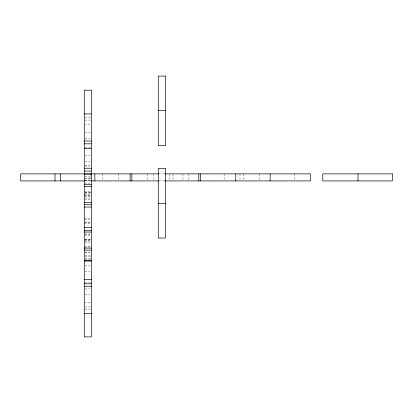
<?xml version="1.0" encoding="UTF-8"?>
<svg xmlns="http://www.w3.org/2000/svg" width="413" height="413" viewBox="0 0 413 413"><rect width="100%" height="100%" fill="white"/><g stroke="black" fill="none" stroke-linecap="round" stroke-linejoin="round"><path stroke-width="0.31" stroke-dasharray="2.06 1.55" d="M84.913 117.251L91.319 117.251M84.913 120.069L91.319 120.069M84.273 124.55L90.039 124.55M84.913 132.336L90.039 132.336M84.913 138.154L90.039 138.154M84.913 147.312L91.319 147.312M84.913 155.882L90.039 155.877M84.913 161.886L90.039 161.886M84.913 165.303L90.039 165.303M84.913 166.036L90.039 166.036M158.768 173.873L164.369 173.873M84.913 176.299L90.039 176.299M84.273 178.024L90.039 178.024M84.913 178.297L90.039 178.297M84.273 180.068L90.039 180.068M84.913 180.233L90.039 180.238M84.959 180.92L90.235 180.92L90.235 173.873M158.768 180.92L164.369 180.92M84.273 183.434L90.039 183.434M84.273 191.668L90.039 191.668M84.913 192.205L91.319 192.205M84.913 192.406L91.319 192.406M84.913 193.114L90.039 193.114M84.273 194.327L90.039 194.327M84.273 195.932L91.319 195.932M84.273 195.979L90.039 195.979M84.913 196.072L90.039 196.072M84.913 198.803L90.039 198.803M84.273 199.484L90.039 199.484M84.273 218.647L90.039 218.647M84.913 219.329L90.039 219.329M84.913 222.06L90.039 222.06M84.273 222.153L90.039 222.153M84.273 223.805L90.039 223.805M84.913 233.98L90.039 233.98M84.273 234.698L91.319 234.687M84.913 235.467L90.039 235.467M84.913 239.731L91.319 239.731M84.913 239.834L90.039 239.834M84.273 240.01L90.039 240.015M84.273 240.108L90.039 240.108M84.913 241.832L90.039 241.832M84.913 242.937L90.039 242.937M84.273 246.86L90.039 246.855M84.913 247.026L90.039 247.026M84.913 252.095L90.039 252.095M84.913 252.828L90.039 252.828M84.913 255.823L91.319 255.823M84.913 256.607L91.319 256.607M84.913 258.641L91.319 258.641M84.913 259.426L91.319 259.426M84.913 265.208L90.039 265.208M84.913 271.212L90.039 271.207M84.913 282.6L91.319 282.6M84.913 288.94L90.039 288.94M84.913 294.758L90.039 294.758M84.273 302.543L90.039 302.543M84.913 307.024L91.319 307.024M84.913 309.838L91.319 309.838M294.577 173.873L294.577 180.28M259.349 173.873L259.349 180.28M243.484 173.873L243.484 180.28M239.979 173.873L239.979 180.28M224.114 173.873L224.114 180.28M188.886 173.873L188.886 180.28M182.938 173.873L182.938 180.28M173.021 173.873L173.021 180.28M169.516 173.873L169.516 180.28M153.651 173.873L153.651 180.28M147.704 173.873L147.704 180.28M118.423 173.873L118.423 180.28M102.558 173.873L102.558 180.28"/><path stroke-width="0.62" d="M158.272 110.457L165.319 110.457M84.273 113.947L91.319 113.947M84.273 141.003L91.319 141.003M84.273 143.822L91.319 143.822M84.273 148.303L91.319 148.303M84.273 168.246L91.319 168.246M84.273 171.065L91.319 171.065M84.273 173.543L91.319 173.543M84.52 173.873L20.65 173.873L20.65 180.92L84.52 180.92M90.845 173.873L158.675 173.873M164.73 173.873L310.442 173.873L310.442 180.92L164.73 180.92M84.273 174.271L91.319 174.271M90.845 180.92L158.675 180.92M84.273 184.534L91.319 184.534M84.273 186.531L91.319 186.531M84.273 202.566L91.319 202.566M158.272 203.671L165.319 203.671M84.273 204.311L91.319 204.311M84.273 207.042L91.319 207.042M84.273 227.563L91.319 227.563M84.273 230.294L91.319 230.294M84.273 232.039L91.319 232.039M84.273 248.068L91.319 248.068M84.273 250.071L91.319 250.071M84.273 260.335L91.319 260.335M84.273 261.062L91.319 261.062M84.273 279.369L91.319 279.369M84.273 283.845L91.319 283.845M84.273 286.663L91.319 286.663M84.273 313.725L91.319 313.725M357.994 173.873L357.994 180.92M270.138 173.873L270.138 180.92M235.782 173.873L235.782 180.92M200.553 173.873L200.553 180.92M198.803 173.873L198.803 180.92M131.84 173.873L131.84 180.92M130.09 173.873L130.09 180.92M94.856 173.873L94.856 180.92M60.505 173.873L60.505 180.92M55.006 173.873L55.006 180.92M165.319 76.1L158.272 76.1L158.272 145.686L165.319 145.686L165.319 76.1M91.319 90.194L84.273 90.194L84.273 336.9L91.319 336.9L91.319 90.194M165.319 168.442L158.272 168.442L158.272 238.027L165.319 238.027L165.319 168.442M392.35 173.873L322.765 173.873L322.765 180.92L392.35 180.92L392.35 173.873"/></g></svg>
